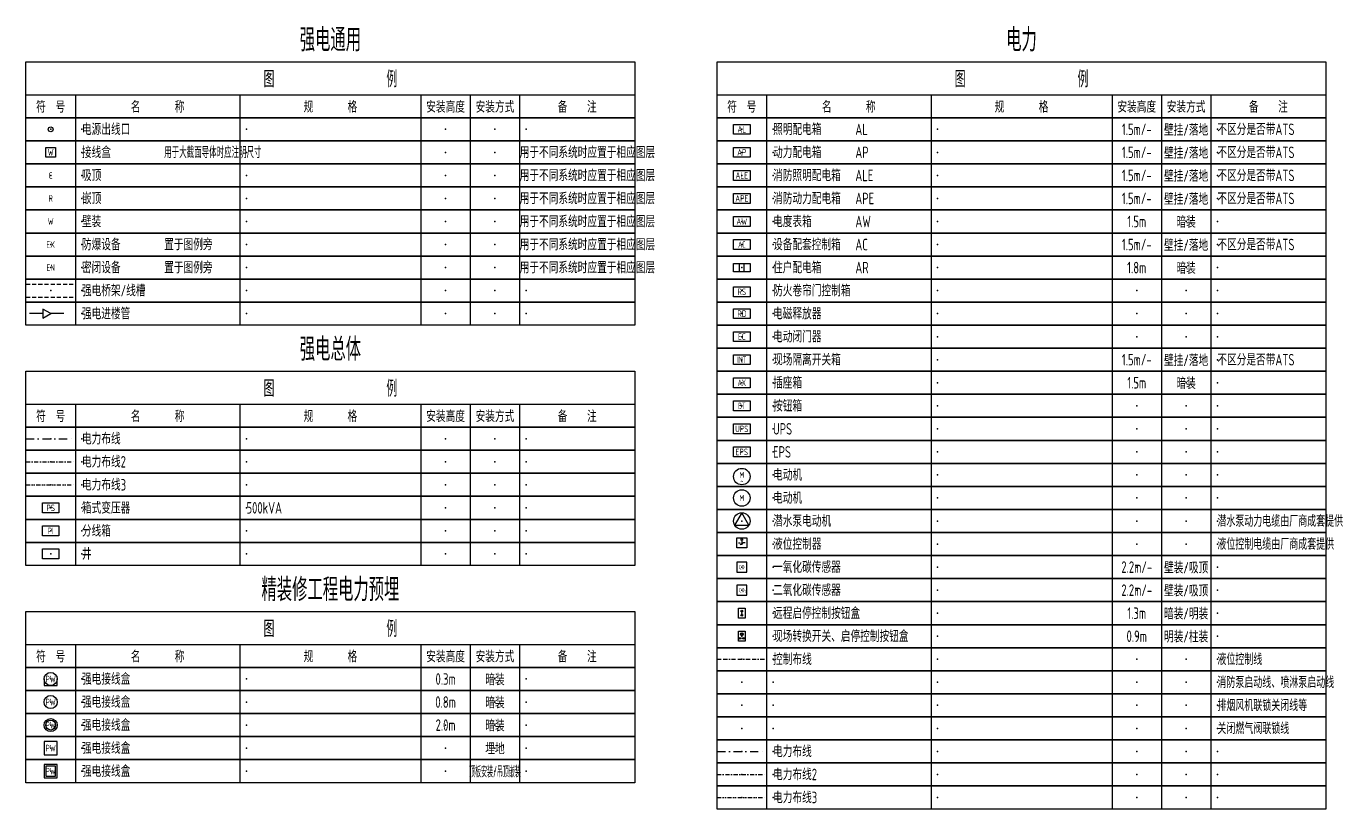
# Model space of a CAD drawing. Header units: millimetres. Extents: x -714894 to -525595, y 3400 to 234118.
# Drawn here: x -691095 to -651595, y 91476 to 115265 of the extents above; entities that cross this region are included whole.
import ezdxf
from ezdxf.enums import TextEntityAlignment as Align

# ---------------------------------------------------------------- set-up
doc = ezdxf.new("R2010")
doc.units = ezdxf.units.MM
doc.header["$LTSCALE"] = 500
for name, pattern in [('BORDER2', [0.875, 0.25, -0.125, 0.25, -0.125, 0, -0.125]), ('DASHDOT', [1, 0.5, -0.25, 0, -0.25]), ('DASHDOT2', [0.5, 0.25, -0.125, 0, -0.125]), ('DIVIDE2', [0.625, 0.25, -0.125, 0, -0.125, 0, -0.125]), ('HIDDEN', [0.375, 0.25, -0.125])]:
    doc.linetypes.add(name, pattern=pattern)
for name, color, linetype in [('E-BAS-DEVC', 3, 'Continuous'), ('E-CTRL-WIRE', 3, 'BORDER2'), ('E-FAS-DEVC', 3, 'Continuous'), ('E-LITE-LITE', 3, 'Continuous'), ('E-POWE-CMTB', 3, 'HIDDEN'), ('E-POWR-BUSH', 111, 'Continuous'), ('E-POWR-DEVC', 3, 'Continuous'), ('E-POWR-EQPM', 3, 'Continuous'), ('E-POWR-WELL', 41, 'Continuous'), ('E-POWR-WIRE', 4, 'DASHDOT'), ('E-POWR-WIRE2', 4, 'DASHDOT2'), ('E-POWR-WIRE3', 4, 'DIVIDE2'), ('E-UNIV-DIAG', 2, 'Continuous'), ('E-UNIV-EL', 140, 'Continuous'), ('E-UNIV-NOTE', 6, 'Continuous')]:
    doc.layers.add(name, color=color, linetype=linetype)
doc.styles.add('TH-STYLE3', font='tssdeng.shx', dxfattribs={"width": 0.65, "bigfont": 'tssdchn.shx'})

# ---------------------------------------------------------------- blocks, each defined once
blk = doc.blocks.new('E-BKTS2')
for p, q in [((0, 0), (185, 0)), ((0, -7), (0, 0)), ((185, 0), (185, -7)), ((185, -7), (0, -7))]:
    blk.add_line(p, q)
at = {"linetype": 'Continuous'}
for p, q in [((15, 0), (15, -7)), ((65, 0), (65, -7)), ((120, 0), (120, -7)), ((135, 0), (135, -7)), ((150, 0), (150, -7))]:
    blk.add_line(p, q, dxfattribs=at)
for p in [(7.5, -3.5), (17, -3.5), (67, -3.5), (127.5, -3.5), (142.5, -3.5), (152, -3.5)]:
    blk.add_point(p, dxfattribs=at)
blk = doc.blocks.new('E-BDB006-1')
for p, q in [((-0.75, -1.25), (-0.75, 1.25)), ((0.75, -1.25), (0.75, 1.25))]:
    blk.add_line(p, q)
blk.add_lwpolyline([(-2.5, -1.25), (-2.5, 1.25), (2.5, 1.25), (2.5, -1.25)], close=True)
blk = doc.blocks.new('E-BDB011')
blk.add_lwpolyline([(-2.5, -1.5), (-2.5, 1.5), (2.5, 1.5), (2.5, -1.5)], close=True)
at = {"layer": 'E-UNIV-EL', "style": 'TH-STYLE3', "width": 0.7}
blk.add_attdef('BOX', text='', height=2, dxfattribs=at).set_placement((0, 0), align=Align.MIDDLE)
blk = doc.blocks.new('E-BDB013')
blk.add_lwpolyline([(-2.5, -1.5), (-2.5, 1.5), (2.5, 1.5), (2.5, -1.5)], close=True)
at = {"layer": 'E-UNIV-EL', "style": 'TH-STYLE3', "width": 0.6}
blk.add_attdef('BOX', text='', height=2, rotation=360, dxfattribs=at).set_placement((0, 0), align=Align.MIDDLE)
blk = doc.blocks.new('E-BKTS1')
blk.add_line((0, -10), (185, -10))
at = {"linetype": 'Continuous'}
for p, q in [((15, -10), (15, -17)), ((65, -10), (65, -17)), ((120, -10), (120, -17)), ((135, -10), (135, -17)), ((150, -10), (150, -17))]:
    blk.add_line(p, q, dxfattribs=at)
blk.add_lwpolyline([(0, 0), (185, 0), (185, -17), (0, -17)], close=True)
at = {"layer": 'E-UNIV-NOTE', "style": 'TH-STYLE3', "width": 0.7}
for s, height, p in [('图                例', 5, (92.5, -5)), ('安装高度', 3.5, (127.5, -13.5)), ('安装方式', 3.5, (142.5, -13.5))]:
    blk.add_text(s, height=height, dxfattribs=at).set_placement(p, align=Align.MIDDLE)
at = {"layer": 'E-UNIV-NOTE', "linetype": 'Continuous', "style": 'TH-STYLE3', "width": 0.7}
for s, p in [('符  号', (7.5, -13.5)), ('名       称', (40, -13.5)), ('规       格', (92.5, -13.5)), ('备    注', (167.5, -13.5))]:
    blk.add_text(s, height=3.5, dxfattribs=at).set_placement(p, align=Align.MIDDLE)
blk = doc.blocks.new('E-BDB051')
blk.add_circle((0, 0), 2.5)
at = {"layer": 'E-UNIV-EL', "style": 'TH-STYLE3', "width": 0.7}
blk.add_text('M', height=1.8, dxfattribs=at).set_placement((0, 0), align=Align.MIDDLE)
blk = doc.blocks.new('E-BDB054')
blk.add_circle((0, 0), 2.5)
at = {"layer": 'E-UNIV-EL'}
blk.add_lwpolyline([(0, 2.5), (-2.17, -1.25), (2.17, -1.25)], close=True, dxfattribs=at)
blk = doc.blocks.new('E-BDB052')
blk.add_circle((0, 0), 2.5)
at = {"layer": 'E-UNIV-EL', "style": 'TH-STYLE3', "width": 0.7}
for s, p in [('M', (0, 0.5)), ('~', (0, -1.5))]:
    blk.add_text(s, height=1.8, dxfattribs=at).set_placement(p, align=Align.MIDDLE)
blk = doc.blocks.new('E-BCABLE01')
for p, q in [((0, 0), (2, 0)), ((3.2, 0), (5.2, 0))]:
    blk.add_line(p, q)
blk.add_lwpolyline([(3.2, -0.69), (3.2, 0.69), (2, 0)], close=True)
blk = doc.blocks.new('E-BT04')
blk.add_lwpolyline([(-2.5, -1.5), (-2.5, 1.5), (2.5, 1.5), (2.5, -1.5)], close=True)
at = {"layer": 'E-UNIV-EL', "style": 'TH-STYLE3', "width": 0.7}
blk.add_attdef('BOX', text='', height=2, dxfattribs=at).set_placement((0, 0), align=Align.MIDDLE)
blk = doc.blocks.new('E-BT03')
blk.add_lwpolyline([(-2.5, -1.5), (-2.5, 1.5), (2.5, 1.5), (2.5, -1.5)], close=True)
at = {"layer": 'E-UNIV-EL', "style": 'TH-STYLE3', "width": 0.7}
blk.add_attdef('BOX', text='', height=2, dxfattribs=at).set_placement((0, 0), align=Align.MIDDLE)
blk = doc.blocks.new('E-BPOWR90')
blk.add_lwpolyline([(-2, 0), (-2, -2), (2, -2), (2, 0)])
blk.add_circle((0, 0), 2)
at = {"layer": 'E-UNIV-EL', "style": 'TH-STYLE3', "width": 0.7}
blk.add_attdef('SOCKET', text='', height=2, dxfattribs=at).set_placement((0, 0), align=Align.MIDDLE)
blk = doc.blocks.new('E-BPOWR91')
blk.add_circle((0, 0), 2)
at = {"layer": 'E-UNIV-EL', "style": 'TH-STYLE3', "width": 0.7}
blk.add_attdef('SOCKET', text='', height=2, dxfattribs=at).set_placement((0, 0), align=Align.MIDDLE)
blk = doc.blocks.new('E-BPOWR91-1')
blk.add_circle((0, 0), 2)
at = {"layer": 'E-UNIV-EL'}
blk.add_circle((0, 0), 1.5, dxfattribs=at)
at = {"layer": 'E-UNIV-EL', "style": 'TH-STYLE3', "width": 0.7}
blk.add_attdef('SOCKET', text='', height=2, dxfattribs=at).set_placement((0, 0), align=Align.MIDDLE)
blk = doc.blocks.new('E-BTELE91-2')
blk.add_lwpolyline([(-2, 2), (-2, -2), (2, -2), (2, 2)], close=True)
at = {"layer": 'E-UNIV-EL', "style": 'TH-STYLE3', "width": 0.6}
blk.add_attdef('SOCKET', text='', height=2, dxfattribs=at).set_placement((0, 0), align=Align.MIDDLE)
blk = doc.blocks.new('E-BPOWR91-3')
blk.add_lwpolyline([(-2, 2), (-2, -2), (2, -2), (2, 2)], close=True)
at = {"layer": 'E-UNIV-EL'}
blk.add_lwpolyline([(-1.5, 1.5), (-1.5, -1.5), (1.5, -1.5), (1.5, 1.5)], close=True, dxfattribs=at)
at = {"layer": 'E-UNIV-EL', "style": 'TH-STYLE3', "width": 0.7}
blk.add_attdef('SOCKET', text='', height=2, dxfattribs=at).set_placement((0, 0), align=Align.MIDDLE)
blk = doc.blocks.new('E-BDB001')
blk.add_lwpolyline([(-2.5, -1.5), (-2.5, 1.5), (2.5, 1.5), (2.5, -1.5)], close=True)
at = {"layer": 'E-UNIV-EL', "style": 'TH-STYLE3', "width": 0.7}
blk.add_attdef('BOX', text='', height=2, dxfattribs=at).set_placement((0, 0), align=Align.MIDDLE)
blk = doc.blocks.new('E-BDB003')
blk.add_lwpolyline([(-2.5, -1.5), (-2.5, 1.5), (2.5, 1.5), (2.5, -1.5)], close=True)
at = {"layer": 'E-UNIV-EL', "style": 'TH-STYLE3', "width": 0.7}
blk.add_attdef('BOX', text='', height=2, dxfattribs=at).set_placement((0, 0), align=Align.MIDDLE)
blk = doc.blocks.new('E-BDB004')
blk.add_lwpolyline([(-2.5, -1.5), (-2.5, 1.5), (2.5, 1.5), (2.5, -1.5)], close=True)
at = {"layer": 'E-UNIV-EL', "style": 'TH-STYLE3', "width": 0.7}
blk.add_attdef('BOX', text='', height=2, dxfattribs=at).set_placement((0, 0), align=Align.MIDDLE)
blk = doc.blocks.new('E-BDB012')
blk.add_lwpolyline([(-2.5, -1.5), (-2.5, 1.5), (2.5, 1.5), (2.5, -1.5)], close=True)
at = {"layer": 'E-UNIV-EL', "style": 'TH-STYLE3', "width": 0.6}
blk.add_attdef('BOX', text='', height=2, dxfattribs=at).set_placement((0, 0), align=Align.MIDDLE)
blk = doc.blocks.new('E-BDB015')
blk.add_lwpolyline([(-2.5, -1.5), (-2.5, 1.5), (2.5, 1.5), (2.5, -1.5)], close=True)
at = {"layer": 'E-UNIV-EL', "style": 'TH-STYLE3', "width": 0.6}
blk.add_attdef('BOX', text='', height=2, rotation=360, dxfattribs=at).set_placement((0, 0), align=Align.MIDDLE)
blk = doc.blocks.new('E-BFAS810')
blk.add_lwpolyline([(-2.5, -1.5), (-2.5, 1.5), (2.5, 1.5), (2.5, -1.5)], close=True)
at = {"layer": 'E-UNIV-EL', "style": 'TH-STYLE3', "width": 0.7}
blk.add_attdef('BOX', text='', height=2, dxfattribs=at).set_placement((0, 0), align=Align.MIDDLE)
blk = doc.blocks.new('E-BDB016')
blk.add_lwpolyline([(-2.5, -1.5), (-2.5, 1.5), (2.5, 1.5), (2.5, -1.5)], close=True)
at = {"layer": 'E-UNIV-EL', "style": 'TH-STYLE3', "width": 0.6}
blk.add_attdef('BOX', text='', height=2, rotation=360, dxfattribs=at).set_placement((0, 0), align=Align.MIDDLE)
blk = doc.blocks.new('E-BDB041')
blk.add_lwpolyline([(-2.5, -1.5), (-2.5, 1.5), (2.5, 1.5), (2.5, -1.5)], close=True)
at = {"layer": 'E-UNIV-EL', "style": 'TH-STYLE3', "width": 0.7}
blk.add_attdef('BOX', text='', height=2, dxfattribs=at).set_placement((0, 0), align=Align.MIDDLE)
blk = doc.blocks.new('E-BDB042')
blk.add_lwpolyline([(-2.5, -1.5), (-2.5, 1.5), (2.5, 1.5), (2.5, -1.5)], close=True)
at = {"layer": 'E-UNIV-EL', "style": 'TH-STYLE3', "width": 0.7}
blk.add_attdef('BOX', text='', height=2, dxfattribs=at).set_placement((0, 0), align=Align.MIDDLE)
blk = doc.blocks.new('E-BS001')
blk.add_lwpolyline([(-1.5, -1.5), (-1.5, 1.5), (1.5, 1.5), (1.5, -1.5)], close=True)
at = {"layer": 'E-UNIV-EL', "style": 'TH-STYLE3', "width": 0.7}
blk.add_attdef('SOCKET', text='', height=2, dxfattribs=at).set_placement((0, 0), align=Align.MIDDLE)
blk = doc.blocks.new('E-BFAS820')
blk.add_lwpolyline([(-2.5, -1.5), (-2.5, 1.5), (2.5, 1.5), (2.5, -1.5)], close=True)
at = {"layer": 'E-UNIV-EL', "style": 'TH-STYLE3', "width": 0.6}
blk.add_attdef('BOX', text='', height=2, dxfattribs=at).set_placement((0, 0), align=Align.MIDDLE)
blk = doc.blocks.new('E-BFAS821')
blk.add_lwpolyline([(-2.5, -1.5), (-2.5, 1.5), (2.5, 1.5), (2.5, -1.5)], close=True)
at = {"layer": 'E-UNIV-EL', "style": 'TH-STYLE3', "width": 0.7}
blk.add_attdef('BOX', text='', height=2, dxfattribs=at).set_placement((0, 0), align=Align.MIDDLE)
blk = doc.blocks.new('E-BFAS630')
blk.add_lwpolyline([(-1.5, -1.5), (-1.5, 1.5), (1.5, 1.5), (1.5, -1.5)], close=True)
at = {"layer": 'E-UNIV-EL'}
for p, q in [((-1, 0), (-0.5, 0)), ((0, 0.71), (0, 0.51)), ((0, 0.41), (0, 0.26)), ((0, 0.16), (0, 0.01)), ((0.2, 1.08), (0.45, 1.08)), ((0, -0.09), (0, -0.29))]:
    blk.add_line(p, q, dxfattribs=at)
blk.add_lwpolyline([(1, 0), (0.5, 0), (-0.5, -0.58)], dxfattribs=at)
blk.add_lwpolyline([(0, 1.46, -0.533333), (0, 0.71, -0.533333)], format="xyb", close=True, dxfattribs=at)
blk = doc.blocks.new('E-BEMS030')
blk.add_lwpolyline([(-1.5, -1.5), (1.5, -1.5), (1.5, 1.5), (-1.5, 1.5)], close=True)
at = {"layer": 'E-UNIV-EL', "style": 'TH-STYLE3', "width": 0.7}
blk.add_attdef('F', text='', height=1.3, dxfattribs=at).set_placement((0, 0), align=Align.MIDDLE)
blk = doc.blocks.new('E-BEMS031')
blk.add_lwpolyline([(-1.5, -1.5), (1.5, -1.5), (1.5, 1.5), (-1.5, 1.5)], close=True)
at = {"layer": 'E-UNIV-EL', "style": 'TH-STYLE3', "width": 0.7}
for tag, height, p in [('F', 1.3, (0, 0)), ('F2', 0.65, (1.08625, -0.3125))]:
    blk.add_attdef(tag, text='', height=height, dxfattribs=at).set_placement(p, align=Align.MIDDLE)
blk = doc.blocks.new('E-BSW121')
blk.add_lwpolyline([(-1, -1.5), (-1, 1.5), (1, 1.5), (1, -1.5)], close=True)
at = {"layer": 'E-UNIV-EL'}
for centre in [(0, 0.625), (0, -0.625)]:
    blk.add_circle(centre, 0.25, dxfattribs=at)
blk = doc.blocks.new('E-BSW122')
blk.add_lwpolyline([(-1, -1.5), (-1, 1.5), (1, 1.5), (1, -1.5)], close=True)
at = {"layer": 'E-UNIV-EL'}
blk.add_line((0, 1), (0, 0.25), dxfattribs=at)
for centre, radius in [((0, 0.625), 0.375), ((-0.5, -0.625), 0.25), ((0.5, -0.625), 0.25)]:
    blk.add_circle(centre, radius, dxfattribs=at)

msp = doc.modelspace()

# ---------------------------------------------------------------- linework, layer by layer
at = {"layer": 'E-CTRL-WIRE'}
msp.add_line((-670095, 96026), (-668595, 96026), dxfattribs=at)
at = {"layer": 'E-POWE-CMTB'}
for p, q in [((-691095, 107426), (-689595, 107426)), ((-691095, 107026), (-689595, 107026))]:
    msp.add_line(p, q, dxfattribs=at)
at = {"layer": 'E-POWR-DEVC'}
msp.add_circle((-690345, 112126), 75, dxfattribs=at)
at = {"layer": 'E-POWR-WELL'}
msp.add_lwpolyline([(-690595, 99076), (-690595, 99376), (-690095, 99376), (-690095, 99076)], close=True, dxfattribs=at)
at = {"layer": 'E-POWR-WIRE'}
for p, q in [((-691095, 102726), (-689595, 102726)), ((-670095, 93226), (-668595, 93226))]:
    msp.add_line(p, q, dxfattribs=at)
at = {"layer": 'E-POWR-WIRE2'}
for p, q in [((-691095, 102026), (-689595, 102026)), ((-670095, 92526), (-668595, 92526))]:
    msp.add_line(p, q, dxfattribs=at)
at = {"layer": 'E-POWR-WIRE3'}
for p, q in [((-691095, 101326), (-689595, 101326)), ((-670095, 91826), (-668595, 91826))]:
    msp.add_line(p, q, dxfattribs=at)

# ---------------------------------------------------------------- block references
at = {"layer": 'E-BAS-DEVC', "xscale": 100, "yscale": 100, "zscale": 100}
for name, p, values in [('E-BEMS030', (-669345, 98826), {'F': 'CO'}), ('E-BEMS031', (-669345, 98126), {'F': 'CO', 'F2': '2'})]:
    msp.add_blockref(name, p, dxfattribs=at).add_auto_attribs(values)
for name, p in [('E-BSW121', (-669345, 97426)), ('E-BSW122', (-669345, 96726))]:
    msp.add_blockref(name, p, dxfattribs=at)
at = {"layer": 'E-FAS-DEVC', "xscale": 100, "yscale": 100, "zscale": 100}
msp.add_blockref('E-BFAS630', (-669345, 99561), dxfattribs=at)
at = {"layer": 'E-POWR-BUSH', "xscale": 200, "yscale": 200, "zscale": 200, "rotation": 180}
msp.add_blockref('E-BCABLE01', (-689945, 106526), dxfattribs=at)
at = {"layer": 'E-POWR-DEVC', "xscale": 100, "yscale": 100, "zscale": 100}
for name, p, values in [('E-BS001', (-690345, 111426), {'SOCKET': 'W'}), ('E-BPOWR90', (-690345, 95426), {'SOCKET': 'PW'}), ('E-BPOWR91', (-690345, 94726), {'SOCKET': 'PW'}), ('E-BPOWR91-1', (-690345, 94026), {'SOCKET': 'PW'}), ('E-BPOWR91-3', (-690345, 92626), {'SOCKET': 'PW'})]:
    msp.add_blockref(name, p, dxfattribs=at).add_auto_attribs(values)
at = {"layer": 'E-POWR-DEVC'}
ref = msp.add_blockref('E-BTELE91-2', (-690345, 93326), dxfattribs=dict(at, xscale=100, yscale=100, zscale=100))
ref.add_attrib('SOCKET', 'PW', dxfattribs={"layer": 'E-UNIV-EL', "height": 200, "style": 'TH-STYLE3', "width": 0.7}).set_placement((-690345, 93326), align=Align.MIDDLE)
at = {"layer": 'E-POWR-EQPM', "xscale": 100, "yscale": 100, "zscale": 100}
for name, p, values in [('E-BDB001', (-669345, 112126), {'BOX': 'AL'}), ('E-BDB001', (-669345, 111426), {'BOX': 'AP'}), ('E-BDB003', (-669345, 110726), {'BOX': 'ALE'}), ('E-BDB004', (-669345, 110026), {'BOX': 'APE'}), ('E-BDB011', (-669345, 109326), {'BOX': 'AW'}), ('E-BDB012', (-669345, 108626), {'BOX': 'AC'}), ('E-BFAS810', (-669345, 107190), {'BOX': 'RS'}), ('E-BFAS821', (-669345, 105826), {'BOX': 'EC'}), ('E-BDB015', (-669345, 105126), {'BOX': 'INT'}), ('E-BDB013', (-669345, 104426), {'BOX': 'AX'}), ('E-BDB016', (-669345, 103726), {'BOX': 'BT'}), ('E-BDB041', (-669345, 103026), {'BOX': 'UPS'}), ('E-BDB042', (-669345, 102326), {'BOX': 'EPS'}), ('E-BT03', (-690345, 100626), {'BOX': 'PS'}), ('E-BT04', (-690345, 99926), {'BOX': 'PI'})]:
    msp.add_blockref(name, p, dxfattribs=at).add_auto_attribs(values)
for name, p in [('E-BDB006-1', (-669345, 107926)), ('E-BDB052', (-669345, 101576)), ('E-BDB051', (-669345, 100926)), ('E-BDB054', (-669345, 100226))]:
    msp.add_blockref(name, p, dxfattribs=at)
at = {"layer": 'E-POWR-EQPM'}
ref = msp.add_blockref('E-BFAS820', (-669345, 106526), dxfattribs=dict(at, xscale=100, yscale=100, zscale=100))
ref.add_attrib('BOX', 'RD', dxfattribs={"layer": 'E-UNIV-EL', "height": 200, "style": 'TH-STYLE3', "width": 0.7}).set_placement((-669345, 106526), align=Align.MIDDLE)
at = {"layer": 'E-UNIV-DIAG', "xscale": 100, "yscale": 100, "zscale": 100}
for name, p in [('E-BKTS1', (-691095, 114176)), ('E-BKTS1', (-670095, 114176)), ('E-BKTS2', (-691095, 112476)), ('E-BKTS2', (-670095, 112476)), ('E-BKTS2', (-691095, 111776)), ('E-BKTS2', (-670095, 111776)), ('E-BKTS2', (-691095, 111076)), ('E-BKTS2', (-670095, 111076)), ('E-BKTS2', (-691095, 110376)), ('E-BKTS2', (-670095, 110376)), ('E-BKTS2', (-691095, 109676)), ('E-BKTS2', (-670095, 109676)), ('E-BKTS2', (-691095, 108976)), ('E-BKTS2', (-670095, 108976)), ('E-BKTS2', (-691095, 108276)), ('E-BKTS2', (-670095, 108276)), ('E-BKTS2', (-691095, 107576)), ('E-BKTS2', (-670095, 107576)), ('E-BKTS2', (-691095, 106876)), ('E-BKTS2', (-670095, 106876)), ('E-BKTS2', (-670095, 106176)), ('E-BKTS2', (-670095, 105476)), ('E-BKTS1', (-691095, 104776)), ('E-BKTS2', (-670095, 104776)), ('E-BKTS2', (-670095, 104076)), ('E-BKTS2', (-670095, 103376)), ('E-BKTS2', (-691095, 103076)), ('E-BKTS2', (-691095, 102376)), ('E-BKTS2', (-670095, 102676)), ('E-BKTS2', (-670095, 101976)), ('E-BKTS2', (-691095, 101676)), ('E-BKTS2', (-670095, 101276)), ('E-BKTS2', (-691095, 100976)), ('E-BKTS2', (-670095, 100576)), ('E-BKTS2', (-691095, 100276)), ('E-BKTS2', (-691095, 99576)), ('E-BKTS2', (-670095, 99876)), ('E-BKTS2', (-670095, 99176)), ('E-BKTS2', (-670095, 98476)), ('E-BKTS2', (-670095, 97776)), ('E-BKTS1', (-691095, 97476)), ('E-BKTS2', (-670095, 97076)), ('E-BKTS2', (-670095, 96376)), ('E-BKTS2', (-691095, 95776)), ('E-BKTS2', (-670095, 95676)), ('E-BKTS2', (-691095, 95076)), ('E-BKTS2', (-670095, 94976)), ('E-BKTS2', (-691095, 94376)), ('E-BKTS2', (-670095, 94276)), ('E-BKTS2', (-691095, 93676)), ('E-BKTS2', (-670095, 93576)), ('E-BKTS2', (-691095, 92976)), ('E-BKTS2', (-670095, 92876)), ('E-BKTS2', (-670095, 92176))]:
    msp.add_blockref(name, p, dxfattribs=at)

# ---------------------------------------------------------------- texts
at = {"layer": 'E-LITE-LITE', "style": 'TH-STYLE3', "width": 0.7}
for s, p in [('C', (-690345, 110726)), ('R', (-690345, 110026)), ('W', (-690345, 109326))]:
    msp.add_text(s, height=200, dxfattribs=at).set_placement(p, align=Align.MIDDLE)
at = {"layer": 'E-POWR-DEVC', "style": 'TH-STYLE3', "width": 0.7}
for s, p in [('EX', (-690345, 108626)), ('EN', (-690345, 107926))]:
    msp.add_text(s, height=200, dxfattribs=at).set_placement(p, align=Align.MIDDLE)
at = {"layer": 'E-UNIV-NOTE', "style": 'TH-STYLE3'}
for s, height, width, p in [('强电通用', 700, 0.7, (-681845, 114876)), ('电力', 700, 0.7, (-660845, 114876)), ('1.5m/-', 350, 0.7, (-657345, 112126)), ('壁挂/落地', 350, 0.7, (-655845, 112126)), ('1.5m/-', 350, 0.7, (-657345, 111426)), ('壁挂/落地', 350, 0.7, (-655845, 111426)), ('1.5m/-', 350, 0.7, (-657345, 110726)), ('壁挂/落地', 350, 0.7, (-655845, 110726)), ('壁挂/落地', 350, 0.7, (-655845, 110026)), ('1.5m/-', 350, 0.7, (-657345, 110026)), ('1.5m', 350, 0.7, (-657345, 109326)), ('暗装', 350, 0.7, (-655845, 109326)), ('1.5m/-', 350, 0.7, (-657345, 108626)), ('壁挂/落地', 350, 0.7, (-655845, 108626)), ('1.8m', 350, 0.7, (-657345, 107926)), ('暗装', 350, 0.7, (-655845, 107926)), ('强电总体', 700, 0.7, (-681845, 105476)), ('1.5m/-', 350, 0.7, (-657345, 105126)), ('壁挂/落地', 350, 0.7, (-655845, 105126)), ('1.5m', 350, 0.7, (-657345, 104426)), ('暗装', 350, 0.7, (-655845, 104426)), ('2.2m/-', 350, 0.7, (-657345, 98826)), ('壁装/吸顶', 350, 0.7, (-655845, 98826)), ('精装修工程电力预埋', 700, 0.7, (-681845, 98176)), ('2.2m/-', 350, 0.7, (-657345, 98126)), ('壁装/吸顶', 350, 0.7, (-655845, 98126)), ('1.3m', 350, 0.7, (-657345, 97426)), ('暗装/明装', 350, 0.7, (-655845, 97426)), ('0.9m', 350, 0.7, (-657345, 96726)), ('明装/柱装', 350, 0.7, (-655845, 96726)), ('0.3m', 350, 0.7, (-678345, 95426)), ('暗装', 350, 0.7, (-676845, 95426)), ('0.8m', 350, 0.7, (-678345, 94726)), ('暗装', 350, 0.7, (-676845, 94726)), ('2.0m', 350, 0.7, (-678345, 94026)), ('暗装', 350, 0.7, (-676845, 94026)), ('埋地', 350, 0.7, (-676845, 93326)), ('顶板安装/吊顶嵌装', 350, 0.4, (-676845, 92626))]:
    msp.add_text(s, height=height, dxfattribs=dict(at, width=width)).set_placement(p, align=Align.MIDDLE)
at = {"layer": 'E-UNIV-NOTE', "style": 'TH-STYLE3', "width": 0.7}
for s, p in [('电源出线口', (-689395, 112126)), ('照明配电箱', (-668395, 112126)), ('AL', (-665895, 112126)), ('接线盒', (-689395, 111426)), ('动力配电箱', (-668395, 111426)), ('AP', (-665895, 111426)), ('吸顶', (-689395, 110726)), ('消防照明配电箱', (-668395, 110726)), ('ALE', (-665895, 110726)), ('嵌顶', (-689395, 110026)), ('消防动力配电箱', (-668395, 110026)), ('APE', (-665895, 110026)), ('壁装', (-689395, 109326)), ('电度表箱', (-668395, 109326)), ('AW', (-665895, 109326)), ('防爆设备', (-689395, 108626)), ('设备配套控制箱', (-668395, 108626)), ('AC', (-665895, 108626)), ('密闭设备', (-689395, 107926)), ('住户配电箱', (-668395, 107926)), ('AR', (-665895, 107926)), ('强电桥架/线槽', (-689395, 107226)), ('强电进楼管', (-689395, 106526)), ('电磁释放器', (-668395, 106526)), ('电动闭门器', (-668395, 105826)), ('现场隔离开关箱', (-668395, 105126)), ('插座箱', (-668395, 104426)), ('按钮箱', (-668395, 103726)), ('UPS', (-668395, 103026)), ('电力布线', (-689395, 102726)), ('EPS', (-668395, 102326)), ('电力布线2', (-689395, 102026)), ('电力布线3', (-689395, 101326)), ('电动机', (-668395, 101626)), ('电动机', (-668395, 100926)), ('箱式变压器', (-689395, 100626)), ('500kVA', (-684395, 100626)), ('潜水泵电动机', (-668395, 100226)), ('分线箱', (-689395, 99926)), ('液位控制器', (-668395, 99526)), ('井', (-689395, 99226)), ('一氧化碳传感器', (-668395, 98826)), ('二氧化碳传感器', (-668395, 98126)), ('远程启停控制按钮盒', (-668395, 97426)), ('现场转换开关、启停控制按钮盒', (-668395, 96726)), ('控制布线', (-668395, 96026)), ('电力布线', (-668395, 93226)), ('电力布线2', (-668395, 92526)), ('电力布线3', (-668395, 91826))]:
    msp.add_text(s, height=350, dxfattribs=at).set_placement(p, align=Align.MIDDLE_LEFT)
at = {"layer": 'E-UNIV-NOTE', "color": 1, "style": 'TH-STYLE3'}
for s, width, p in [('不区分是否带ATS', 0.7, (-654895, 112126)), ('用于大截面导体时应注明尺寸', 0.5, (-686895, 111426)), ('用于不同系统时应置于相应图层', 0.7, (-676095, 111426)), ('不区分是否带ATS', 0.7, (-654895, 111426)), ('用于不同系统时应置于相应图层', 0.7, (-676095, 110726)), ('不区分是否带ATS', 0.7, (-654895, 110726)), ('用于不同系统时应置于相应图层', 0.7, (-676095, 110026)), ('不区分是否带ATS', 0.7, (-654895, 110026)), ('用于不同系统时应置于相应图层', 0.7, (-676095, 109326)), ('置于图例旁', 0.7, (-686895, 108626)), ('用于不同系统时应置于相应图层', 0.7, (-676095, 108626)), ('不区分是否带ATS', 0.7, (-654895, 108626)), ('置于图例旁', 0.7, (-686895, 107926)), ('用于不同系统时应置于相应图层', 0.7, (-676095, 107926)), ('不区分是否带ATS', 0.7, (-654895, 105126)), ('潜水泵动力电缆由厂商成套提供', 0.6, (-654895, 100226)), ('液位控制电缆由厂商成套提供', 0.6, (-654895, 99526)), ('液位控制线', 0.6, (-654895, 96026)), ('消防泵启动线、喷淋泵启动线', 0.6, (-654895, 95326)), ('排烟风机联锁关闭线等', 0.6, (-654895, 94626)), ('关闭燃气阀联锁线', 0.6, (-654895, 93926))]:
    msp.add_text(s, height=350, dxfattribs=dict(at, width=width)).set_placement(p, align=Align.MIDDLE_LEFT)
at = {"layer": 'E-UNIV-NOTE', "linetype": 'Continuous', "style": 'TH-STYLE3', "width": 0.7}
for s, p in [('防火卷帘门控制箱', (-668395, 107226)), ('强电接线盒', (-689395, 95426)), ('强电接线盒', (-689395, 94726)), ('强电接线盒', (-689395, 94026)), ('强电接线盒', (-689395, 93326)), ('强电接线盒', (-689395, 92626))]:
    msp.add_text(s, height=350, dxfattribs=at).set_placement(p, align=Align.MIDDLE_LEFT)

doc.saveas('drawing.dxf')
